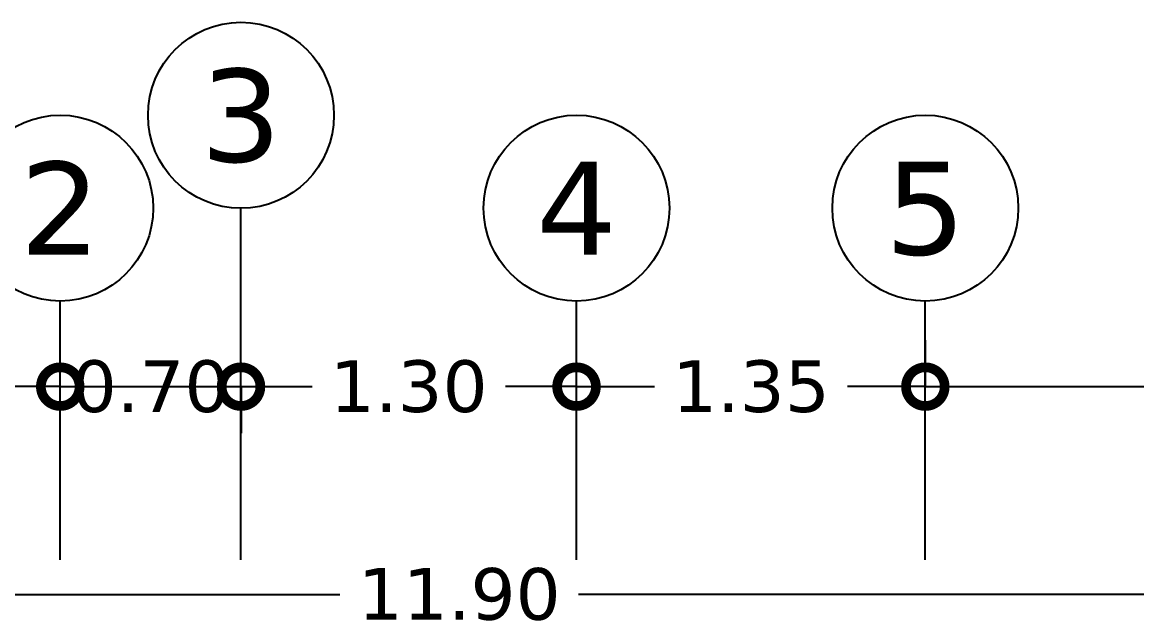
# Model space of a CAD drawing. Header units: inches. Extents: x -1482 to -895, y -39 to 122.
# Drawn here: x -1363.411 to -1359.095, y 72.415 to 74.732 of the extents above; entities that cross this region are included whole.
import ezdxf
from ezdxf.enums import TextEntityAlignment as Align

# ---------------------------------------------------------------- set-up
doc = ezdxf.new("R2010")
doc.units = ezdxf.units.IN
doc.header["$MEASUREMENT"] = 0
doc.header["$PDMODE"] = 3
doc.layers.get('Defpoints').update_dxf_attribs({"lineweight": 15})
doc.layers.add('axe', color=150, linetype='Continuous')
doc.styles.get("Standard").update_dxf_attribs({"font": 'verdana.TTF'})
doc.dimstyles.new('Standard 1', dxfattribs={"dimtxt": 0.2, "dimasz": 0.3, "dimexe": 0.18, "dimexo": 0.0625, "dimgap": 0.09, "dimtad": 0, "dimzin": 0, "dimdsep": 46, "dimtxsty": 'Standard', "dimblk": 'DOTSMALL', "dimcen": 0.1, "dimclrd": 256, "dimclre": 256, "dimclrt": 256, "dimadec": 0, "dimazin": 0, "dimtfac": 1, "dimtofl": 0, "dimtmove": 0, "dimatfit": 3, "dimldrblk": 'DOTSMALL', "dimfxl": 1, "dimtolj": 1, "dimtzin": 0, "dimlwd": -1, "dimlwe": -1, "dimarcsym": 0})

# ---------------------------------------------------------------- blocks, each defined once
blk = doc.blocks.new('_DotSmall')
at = {"color": 0, "linetype": 'ByBlock', "const_width": 0.5}
blk.add_lwpolyline([(-0.0625, 0, 1), (0.0625, 0, 1)], format="xyb", close=True, dxfattribs=at)
blk = doc.blocks.new('*D536')
at = {"layer": 'axe', "ltscale": 100, "transparency": 16777216}
for p, q in [((-1257.2403, 81.6525), (-1257.2403, 81.8325)), ((-1252.5903, 81.6525), (-1252.5903, 81.8325)), ((-1257.2403, 81.6525), (-1255.3028, 81.6525)), ((-1252.5903, 81.6525), (-1254.5279, 81.6525))]:
    blk.add_line(p, q, dxfattribs=at)
at = {"layer": 'Defpoints', "color": 0, "ltscale": 100, "transparency": 16777216}
for p in [(-1257.2403, 81.6525), (-1252.5903, 81.6525), (-1252.5903, 81.6525)]:
    blk.add_point(p, dxfattribs=at)
at = {"layer": 'axe', "ltscale": 100, "transparency": 16777216, "xscale": 0.3, "yscale": 0.3, "zscale": 0.3, "rotation": 180}
blk.add_blockref('_DotSmall', (-1257.2403, 81.6525), dxfattribs=at)
at = {"layer": 'axe', "ltscale": 100, "transparency": 16777216, "xscale": 0.3, "yscale": 0.3, "zscale": 0.3}
blk.add_blockref('_DotSmall', (-1252.5903, 81.6525), dxfattribs=at)
at = {"layer": 'axe', "ltscale": 100, "transparency": 16777216, "insert": (-1254.9153, 81.6525), "char_height": 0.2, "attachment_point": 5}
blk.add_mtext('\\A1;4.65', dxfattribs=at)
blk = doc.blocks.new('*D537')
at = {"layer": 'axe', "ltscale": 100, "transparency": 16777216}
for p, q in [((-1257.4153, 80.8481), (-1257.4153, 81.0281)), ((-1245.5153, 80.8481), (-1245.5153, 81.0281)), ((-1257.4153, 80.8481), (-1251.5073, 80.8481)), ((-1245.5153, 80.8481), (-1250.5832, 80.8481))]:
    blk.add_line(p, q, dxfattribs=at)
at = {"layer": 'Defpoints', "color": 0, "ltscale": 100, "transparency": 16777216}
for p in [(-1257.4153, 80.8481), (-1245.5153, 80.8481), (-1245.5153, 80.8481)]:
    blk.add_point(p, dxfattribs=at)
at = {"layer": 'axe', "ltscale": 100, "transparency": 16777216, "xscale": 0.3, "yscale": 0.3, "zscale": 0.3, "rotation": 180}
blk.add_blockref('_DotSmall', (-1257.4153, 80.8481), dxfattribs=at)
at = {"layer": 'axe', "ltscale": 100, "transparency": 16777216, "xscale": 0.3, "yscale": 0.3, "zscale": 0.3}
blk.add_blockref('_DotSmall', (-1245.5153, 80.8481), dxfattribs=at)
at = {"layer": 'axe', "ltscale": 100, "transparency": 16777216, "insert": (-1251.0452, 80.8481), "char_height": 0.2, "attachment_point": 5}
blk.add_mtext('\\A1;11.90', dxfattribs=at)
blk = doc.blocks.new('*D541')
at = {"layer": 'axe', "ltscale": 0.3, "transparency": 16777216}
for p, q in [((-1252.5903, 81.6525), (-1252.5903, 81.8325)), ((-1252.5903, 81.6525), (-1251.8903, 81.6525)), ((-1251.8903, 81.6525), (-1251.8903, 81.4725))]:
    blk.add_line(p, q, dxfattribs=at)
at = {"layer": 'Defpoints', "color": 0, "ltscale": 0.3, "transparency": 16777216}
for p in [(-1252.5903, 81.6525), (-1251.8903, 81.6628), (-1251.8903, 81.6525)]:
    blk.add_point(p, dxfattribs=at)
at = {"layer": 'axe', "ltscale": 0.3, "transparency": 16777216, "xscale": 0.3, "yscale": 0.3, "zscale": 0.3, "rotation": 180}
blk.add_blockref('_DotSmall', (-1252.5903, 81.6525), dxfattribs=at)
at = {"layer": 'axe', "ltscale": 0.3, "transparency": 16777216, "xscale": 0.3, "yscale": 0.3, "zscale": 0.3}
blk.add_blockref('_DotSmall', (-1251.8903, 81.6525), dxfattribs=at)
at = {"layer": 'axe', "ltscale": 0.3, "transparency": 16777216, "insert": (-1252.2403, 81.6525), "char_height": 0.2, "attachment_point": 5}
blk.add_mtext('\\A1;0.70', dxfattribs=at)
blk = doc.blocks.new('*D542')
at = {"layer": 'axe', "ltscale": 0.3, "transparency": 16777216}
for p, q in [((-1250.591, 81.6108), (-1250.591, 81.8325)), ((-1251.8903, 81.6525), (-1251.8903, 81.4725)), ((-1251.8903, 81.6525), (-1251.6153, 81.6525)), ((-1250.591, 81.6525), (-1250.866, 81.6525))]:
    blk.add_line(p, q, dxfattribs=at)
at = {"layer": 'Defpoints', "color": 0, "ltscale": 0.3, "transparency": 16777216}
for p in [(-1251.8903, 81.6628), (-1250.591, 81.6525), (-1250.591, 81.5483)]:
    blk.add_point(p, dxfattribs=at)
at = {"layer": 'axe', "ltscale": 0.3, "transparency": 16777216, "xscale": 0.3, "yscale": 0.3, "zscale": 0.3, "rotation": 180}
blk.add_blockref('_DotSmall', (-1251.8903, 81.6525), dxfattribs=at)
at = {"layer": 'axe', "ltscale": 0.3, "transparency": 16777216, "xscale": 0.3, "yscale": 0.3, "zscale": 0.3}
blk.add_blockref('_DotSmall', (-1250.591, 81.6525), dxfattribs=at)
at = {"layer": 'axe', "ltscale": 0.3, "transparency": 16777216, "insert": (-1251.2407, 81.6525), "char_height": 0.2, "attachment_point": 5}
blk.add_mtext('\\A1;1.30', dxfattribs=at)
blk = doc.blocks.new('*D543')
at = {"layer": 'axe', "ltscale": 0.3, "transparency": 16777216}
for p, q in [((-1249.2403, 81.6525), (-1249.2403, 81.8325)), ((-1245.6903, 81.5454), (-1245.6903, 81.8325)), ((-1249.2403, 81.6525), (-1247.8467, 81.6525)), ((-1245.6903, 81.6525), (-1247.0839, 81.6525))]:
    blk.add_line(p, q, dxfattribs=at)
at = {"layer": 'Defpoints', "color": 0, "ltscale": 0.3, "transparency": 16777216}
for p in [(-1245.6903, 81.6525), (-1249.2403, 81.6379), (-1245.6903, 81.4829)]:
    blk.add_point(p, dxfattribs=at)
at = {"layer": 'axe', "ltscale": 0.3, "transparency": 16777216, "xscale": 0.3, "yscale": 0.3, "zscale": 0.3, "rotation": 180}
blk.add_blockref('_DotSmall', (-1249.2403, 81.6525), dxfattribs=at)
at = {"layer": 'axe', "ltscale": 0.3, "transparency": 16777216, "xscale": 0.3, "yscale": 0.3, "zscale": 0.3}
blk.add_blockref('_DotSmall', (-1245.6903, 81.6525), dxfattribs=at)
at = {"layer": 'axe', "ltscale": 0.3, "transparency": 16777216, "insert": (-1247.4653, 81.6525), "char_height": 0.2, "attachment_point": 5}
blk.add_mtext('\\A1;3.55', dxfattribs=at)
blk = doc.blocks.new('*D540')
at = {"layer": 'axe', "ltscale": 0.3, "transparency": 16777216}
for p, q in [((-1250.591, 81.6525), (-1250.591, 81.8325)), ((-1249.2403, 81.6525), (-1249.2403, 81.8325)), ((-1250.591, 81.6525), (-1250.2896, 81.6525)), ((-1249.2403, 81.6525), (-1249.5417, 81.6525))]:
    blk.add_line(p, q, dxfattribs=at)
at = {"layer": 'Defpoints', "color": 0, "ltscale": 0.3, "transparency": 16777216}
for p in [(-1250.591, 81.6525), (-1249.2403, 81.6525), (-1249.2403, 81.6525)]:
    blk.add_point(p, dxfattribs=at)
at = {"layer": 'axe', "ltscale": 0.3, "transparency": 16777216, "xscale": 0.3, "yscale": 0.3, "zscale": 0.3, "rotation": 180}
blk.add_blockref('_DotSmall', (-1250.591, 81.6525), dxfattribs=at)
at = {"layer": 'axe', "ltscale": 0.3, "transparency": 16777216, "xscale": 0.3, "yscale": 0.3, "zscale": 0.3}
blk.add_blockref('_DotSmall', (-1249.2403, 81.6525), dxfattribs=at)
at = {"layer": 'axe', "ltscale": 0.3, "transparency": 16777216, "insert": (-1249.9157, 81.6525), "char_height": 0.2, "attachment_point": 5}
blk.add_mtext('\\A1;1.35', dxfattribs=at)
blk = doc.blocks.new('A$C5DCA6542')
at = {"layer": 'axe', "ltscale": 100}
for p, q in [((6.6466, 0.2966), (6.6466, 1.6579)), ((5.9466, 0.2966), (5.9466, 1.2982)), ((7.9459, 0.2966), (7.9459, 1.2982)), ((9.2966, 0.2966), (9.2966, 1.2982))]:
    blk.add_line(p, q, dxfattribs=at)
for centre in [(6.6466, 2.0179), (5.9466, 1.6582), (7.9459, 1.6582), (9.2966, 1.6582)]:
    blk.add_circle(centre, 0.36, dxfattribs=at)
for s, p in [('3', (6.6466, 2.0179)), ('2', (5.9466, 1.6582)), ('4', (7.9459, 1.6582)), ('5', (9.2966, 1.6582))]:
    blk.add_text(s, height=0.36, dxfattribs=at).set_placement(p, align=Align.MIDDLE_CENTER)
dim = blk.add_linear_dim(base=(5.9466, 0.967), p1=(1.2966, 0.967), p2=(5.9466, 0.967), dimstyle='Standard 1', override={"dimfxlon": 1}, dxfattribs=at)
dim.commit()
dim.dimension.update_dxf_attribs({"geometry": '*D536', "text_midpoint": (3.6216, 0.967), "insert": (1258.537, -80.6855)})
at = {"layer": 'axe', "ltscale": 0.3}
dim = blk.add_linear_dim(base=(6.6466, 0.967), p1=(5.9466, 0.967), p2=(6.6466, 0.9773), dimstyle='Standard 1', override={"dimtmove": 1, "dimfxlon": 1}, dxfattribs=at)
dim.commit()
dim.dimension.update_dxf_attribs({"geometry": '*D541', "text_midpoint": (6.2966, 0.967), "dimtype": 128, "insert": (1258.537, -80.6855)})
for base, p1, p2, picture, middle in [((7.9459, 0.967), (6.6466, 0.9773), (7.9459, 0.8628), '*D542', (7.2963, 0.967)), ((9.2966, 0.967), (7.9459, 0.967), (9.2966, 0.967), '*D540', (8.6213, 0.967)), ((12.8466, 0.967), (9.2966, 0.9523), (12.8466, 0.7974), '*D543', (11.0716, 0.967))]:
    dim = blk.add_linear_dim(base=base, p1=p1, p2=p2, dimstyle='Standard 1', override={"dimtmove": 1, "dimfxlon": 1}, dxfattribs=at)
    dim.commit()
    dim.dimension.update_dxf_attribs({"geometry": picture, "text_midpoint": middle, "insert": (1258.537, -80.6855)})
at = {"layer": 'axe', "ltscale": 100}
dim = blk.add_linear_dim(base=(13.0216, 0.1626), p1=(1.1216, 0.1626), p2=(13.0216, 0.1626), dimstyle='Standard 1', override={"dimtmove": 1, "dimfxlon": 1}, dxfattribs=at)
dim.commit()
dim.dimension.update_dxf_attribs({"geometry": '*D537', "text_midpoint": (7.4917, 0.1626), "dimtype": 128, "insert": (1258.537, -80.6855)})

msp = doc.modelspace()

# ---------------------------------------------------------------- block references
at = {"ltscale": 0.3}
msp.add_blockref('A$C5DCA6542', (-1369.2107, 72.3541), dxfattribs=at)

doc.saveas('drawing.dxf')
